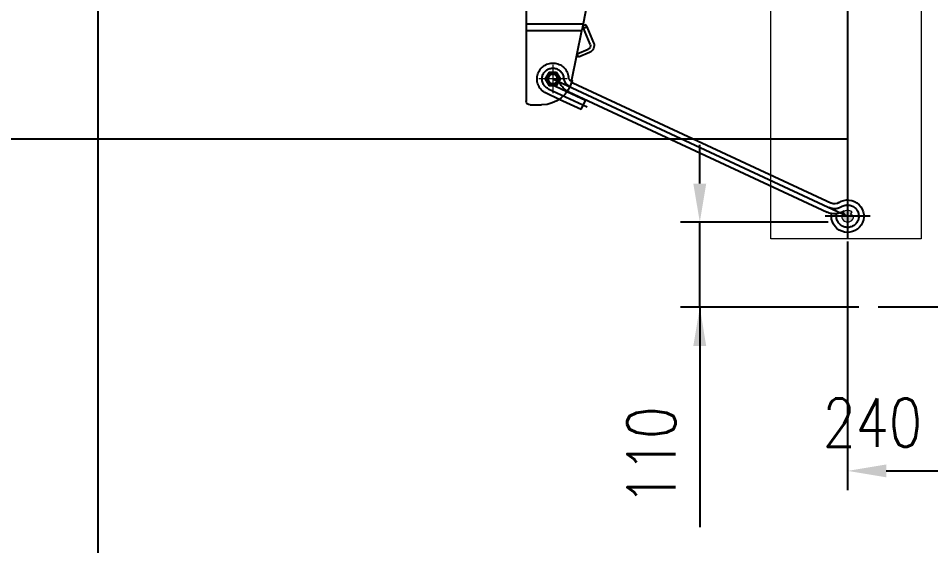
# Model space of a CAD drawing. Header units: millimetres. Extents: x -37020 to 35906, y -101 to 52234.
# Drawn here: x -125.26 to -124.08, y 424.942 to 425.624 of the extents above; entities that cross this region are included whole.
import ezdxf

# ---------------------------------------------------------------- set-up
doc = ezdxf.new("R2010")
doc.units = ezdxf.units.MM
doc.header["$PDMODE"] = 35
doc.header["$PDSIZE"] = 1
for name, pattern in [('ACAD_ISO04W100', [30, 24, -3, 0, -3]), ('CENTER', [50.8, 31.75, -6.35, 6.35, -6.35]), ('HIDDEN', [9.525, 6.35, -3.175])]:
    doc.linetypes.add(name, pattern=pattern)
for name, color, linetype in [('Catenaria', 2, 'Continuous'), ('CI-Proyecciones', 1, 'HIDDEN'), ('galibo', 41, 'Continuous'), ('GE-Cotas', 1, 'Continuous'), ('Layer1', 1, 'Continuous'), ('M0_EQUIPOS', 2, 'Continuous')]:
    doc.layers.add(name, color=color, linetype=linetype)
doc.styles.add('Romans', font='romans.shx', dxfattribs={"width": 0.8})
doc.dimstyles.new('COTAS GENERAL', dxfattribs={"dimscale": 0.1, "dimtxt": 2.5, "dimasz": 2.5, "dimexe": 1, "dimexo": 1, "dimgap": 1.25, "dimtad": 1, "dimzin": 1, "dimdsep": 46, "dimtxsty": 'Romans', "dimcen": 1, "dimclrd": 2, "dimclre": 1, "dimclrt": 3, "dimaunit": 1, "dimadec": 3, "dimazin": 0, "dimtfac": 1, "dimtix": 1, "dimtmove": 0, "dimatfit": 0, "dimfxl": 1, "dimtolj": 1, "dimarcsym": 0})

# ---------------------------------------------------------------- blocks, each defined once
blk = doc.blocks.new('galibo TA')
at = {"layer": 'galibo', "linetype": 'HIDDEN'}
blk.add_line((1.21, 5.7), (1.21, 4.1075), dxfattribs=at)
blk = doc.blocks.new('*D298')
at = {"layer": 'Defpoints', "color": 0, "transparency": 16777216}
for p in [(-126.862, 427.774), (-126.395, 427.6855), (-124.3305, 420.0004)]:
    blk.add_point(p, dxfattribs=at)
at = {"layer": 'GE-Cotas', "color": 1, "lineweight": -2, "transparency": 16777216}
for p, q in [((-126.662, 427.774), (-127.3965, 427.774)), ((-126.595, 427.6855), (-126.662, 427.774)), ((-126.445, 427.6855), (-126.595, 427.6855))]:
    blk.add_line(p, q, dxfattribs=at)
at = {"layer": 'GE-Cotas', "color": 3, "linetype": 'Continuous', "transparency": 16777216, "insert": (-127.1605, 427.899), "char_height": 0.125, "attachment_point": 5, "style": 'Romans'}
blk.add_mtext('\\A1;+7685', dxfattribs=at)
blk = doc.blocks.new('*D299')
at = {"layer": 'Defpoints', "color": 0, "transparency": 16777216}
for p in [(-126.9284, 428.0148), (-126.4544, 427.921), (-124.3305, 420.0004)]:
    blk.add_point(p, dxfattribs=at)
at = {"layer": 'GE-Cotas', "color": 1, "lineweight": -2, "transparency": 16777216}
for p, q in [((-126.7284, 428.0148), (-127.4337, 428.0148)), ((-126.6544, 427.921), (-126.7284, 428.0148)), ((-126.5044, 427.921), (-126.6544, 427.921))]:
    blk.add_line(p, q, dxfattribs=at)
at = {"layer": 'GE-Cotas', "color": 3, "linetype": 'Continuous', "transparency": 16777216, "insert": (-127.2123, 428.1398), "char_height": 0.125, "attachment_point": 5, "style": 'Romans'}
blk.add_mtext('\\A1;+7921', dxfattribs=at)
blk = doc.blocks.new('*D300')
at = {"layer": 'Defpoints', "color": 0, "transparency": 16777216}
for p in [(-126.2239, 426.2682), (-126.9375, 425.9405), (-124.3305, 420.0004)]:
    blk.add_point(p, dxfattribs=at)
at = {"layer": 'GE-Cotas', "color": 1, "lineweight": -2, "transparency": 16777216}
for p, q in [((-126.5375, 426.2682), (-126.7375, 425.9405)), ((-126.2739, 426.2682), (-126.5375, 426.2682)), ((-126.7375, 425.9405), (-127.472, 425.9405))]:
    blk.add_line(p, q, dxfattribs=at)
at = {"layer": 'GE-Cotas', "color": 3, "linetype": 'Continuous', "transparency": 16777216, "insert": (-127.236, 426.0655), "char_height": 0.125, "attachment_point": 5, "style": 'Romans'}
blk.add_mtext('\\A1;+6268', dxfattribs=at)
blk = doc.blocks.new('*D301')
at = {"layer": 'Defpoints', "color": 0, "transparency": 16777216}
for p in [(-126.2219, 425.4791), (-126.8989, 425.2742), (-123.7715, 420.0004)]:
    blk.add_point(p, dxfattribs=at)
at = {"layer": 'GE-Cotas', "color": 1, "lineweight": -2, "transparency": 16777216}
for p, q in [((-126.4989, 425.4791), (-126.6989, 425.2742)), ((-126.2719, 425.4791), (-126.4989, 425.4791)), ((-126.6989, 425.2742), (-127.4282, 425.2742))]:
    blk.add_line(p, q, dxfattribs=at)
at = {"layer": 'GE-Cotas', "color": 3, "linetype": 'Continuous', "transparency": 16777216, "insert": (-127.1948, 425.3992), "char_height": 0.125, "attachment_point": 5, "style": 'Romans'}
blk.add_mtext('\\A1;+5479', dxfattribs=at)
blk = doc.blocks.new('*D305')
at = {"layer": 'Defpoints', "color": 0, "transparency": 16777216}
for p in [(-124.1873, 425.3604), (-123.9477, 425.2504), (-123.9477, 425.0388)]:
    blk.add_point(p, dxfattribs=at)
at = {"layer": 'GE-Cotas', "color": 1, "lineweight": -2, "transparency": 16777216}
for p, q in [((-124.1873, 425.3354), (-124.1873, 425.0138)), ((-123.9477, 425.2254), (-123.9477, 425.0138))]:
    blk.add_line(p, q, dxfattribs=at)
at = {"layer": 'GE-Cotas', "color": 2, "lineweight": -2, "transparency": 16777216}
blk.add_line((-124.1373, 425.0388), (-123.9977, 425.0388), dxfattribs=at)
at = {"layer": 'GE-Cotas', "color": 2, "transparency": 16777216}
for points in [[(-124.1373, 425.0471), (-124.1373, 425.0305), (-124.1873, 425.0388)], [(-123.9977, 425.0305), (-123.9977, 425.0471), (-123.9477, 425.0388)]]:
    blk.add_solid(points, dxfattribs=at)
at = {"layer": 'GE-Cotas', "color": 3, "linetype": 'Continuous', "transparency": 16777216, "insert": (-124.1554, 425.1013), "char_height": 0.0625, "attachment_point": 5, "style": 'Romans'}
blk.add_mtext('\\A1;240', dxfattribs=at)
blk = doc.blocks.new('*D306')
at = {"layer": 'Defpoints', "color": 0, "transparency": 16777216}
for p in [(-124.3784, 425.3604), (-124.1873, 425.3604), (-124.1477, 425.2504)]:
    blk.add_point(p, dxfattribs=at)
at = {"layer": 'GE-Cotas', "color": 2, "lineweight": -2, "transparency": 16777216}
for p, q in [((-124.3784, 425.4104), (-124.3784, 425.4604)), ((-124.3784, 425.2504), (-124.3784, 425.3604)), ((-124.3784, 425.2504), (-124.3784, 424.9661)), ((-124.3784, 425.2004), (-124.3784, 425.1504))]:
    blk.add_line(p, q, dxfattribs=at)
at = {"layer": 'GE-Cotas', "color": 1, "lineweight": -2, "transparency": 16777216}
for p, q in [((-124.2123, 425.3604), (-124.4034, 425.3604)), ((-124.1727, 425.2504), (-124.4034, 425.2504))]:
    blk.add_line(p, q, dxfattribs=at)
at = {"layer": 'GE-Cotas', "color": 2, "transparency": 16777216}
for points in [[(-124.3868, 425.4104), (-124.3701, 425.4104), (-124.3784, 425.3604)], [(-124.3701, 425.2004), (-124.3868, 425.2004), (-124.3784, 425.2504)]]:
    blk.add_solid(points, dxfattribs=at)
at = {"layer": 'GE-Cotas', "color": 3, "linetype": 'Continuous', "transparency": 16777216, "insert": (-124.4409, 425.0583), "char_height": 0.0625, "attachment_point": 5, "rotation": 90, "style": 'Romans'}
blk.add_mtext('\\A1;110', dxfattribs=at)
blk = doc.blocks.new('LC')
at = {"layer": 'M0_EQUIPOS', "linetype": 'Continuous', "lineweight": 15}
h = blk.add_hatch(color=160, dxfattribs=at)
edge = h.paths.add_edge_path()
edge.add_line((4, 2.8), (5.6, 4.8))
edge.add_arc((5.3, 5.1), 0.38, 320.9995, 403.5574)
edge.add_arc((0, 0), 7.75, 43.5574, 136.4426)
edge.add_arc((-5.3, 5.1), 0.38, 136.4426, 219.0005)
edge.add_line((-5.6, 4.8), (-4, 2.8))
edge.add_arc((-4.3, 2.5), 0.38, -62.9988, 39.0009, ccw=False)
edge.add_line((-4.1, 2.2), (-7.5, 0.4))
edge.add_arc((-7.4, 0.1), 0.38, 117.0008, 179.3313)
edge.add_arc((0, 0), 7.74, 179.3313, 360.6687)
edge.add_arc((7.4, 0.1), 0.38, 0.6687, 62.9992)
edge.add_line((7.5, 0.4), (4.1, 2.2))
edge.add_arc((4.3, 2.5), 0.38, 140.9991, 242.9988, ccw=False)
at = {"layer": 'M0_EQUIPOS', "color": 1, "linetype": 'Continuous', "lineweight": 15}
blk.add_lwpolyline([(4, 2.8), (5.6, 4.8, 0.376662), (5.6, 5.3, 0.42904), (-5.6, 5.3, 0.376662), (-5.6, 4.8), (-4, 2.8, -0.476974), (-4.1, 2.2), (-7.5, 0.4, 0.278878), (-7.7, 0.1, 1.011739), (7.7, 0.1, 0.278879), (7.5, 0.4), (4.1, 2.2, -0.476974)], format="xyb", close=True, dxfattribs=at)
blk = doc.blocks.new('p in 2000')
at = {"layer": 'Layer1', "linetype": 'CENTER'}
for p, q in [((-150.1679, 229.5473), (-150.1679, 228.4714)), ((-149.7868, 228.6779), (-150.1679, 228.5004)), ((-149.7809, 228.6652), (-149.8311, 228.6418)), ((-148.1679, 228.6004), (-150.1679, 228.6004))]:
    blk.add_line(p, q, dxfattribs=at)
at = {"layer": 'Layer1'}
for p, q in [((-149.8372, 228.8064), (-149.8259, 228.7491)), ((-149.7523, 228.8064), (-149.7523, 228.7491)), ((-149.8309, 228.7452), (-149.8394, 228.7247)), ((-149.835, 228.7229), (-149.8265, 228.7434)), ((-149.8309, 228.7452), (-149.8297, 228.748)), ((-149.8265, 228.7434), (-149.8309, 228.7452)), ((-149.8297, 228.748), (-149.8253, 228.7462)), ((-149.8253, 228.7462), (-149.8265, 228.7434)), ((-149.7523, 228.7491), (-149.8259, 228.7491)), ((-149.8259, 228.7491), (-149.8242, 228.7404)), ((-149.7523, 228.7491), (-149.7523, 228.7404)), ((-149.7523, 228.7404), (-149.8242, 228.7404)), ((-149.8115, 228.6766), (-149.8242, 228.7404)), ((-149.7523, 228.7404), (-149.7523, 228.6494)), ((-149.8341, 228.7119), (-149.8201, 228.7061)), ((-149.8182, 228.7105), (-149.8323, 228.7163)), ((-149.8201, 228.7061), (-149.8182, 228.7105)), ((-149.8128, 228.673), (-150.1471, 228.5173)), ((-149.8073, 228.6612), (-150.1416, 228.5055)), ((-149.829, 228.65), (-149.8049, 228.6612)), ((-149.8235, 228.6382), (-149.8294, 228.6509)), ((-149.8235, 228.6382), (-149.795, 228.6515)), ((-149.7573, 228.6444), (-149.7723, 228.6444)), ((-150.1679, 228.5295), (-150.1679, 228.4713)), ((-150.197, 228.5004), (-150.1388, 228.5004))]:
    blk.add_line(p, q, dxfattribs=at)
at = {"layer": 'Layer1', "lineweight": 15}
for p, q in [((-149.7868, 228.6962), (-149.7868, 228.6596)), ((-149.8051, 228.6779), (-149.7685, 228.6779))]:
    blk.add_line(p, q, dxfattribs=at)
at = {"layer": 'Layer1', "linetype": 'HIDDEN'}
for p, q in [((-149.8038, 228.6617), (-149.7836, 228.6711)), ((-149.7942, 228.6518), (-149.7781, 228.6593))]:
    blk.add_line(p, q, dxfattribs=at)
at = {"layer": 'Layer1', "linetype": 'Continuous'}
blk.add_lwpolyline([(-149.7917, 228.6864), (-149.7819, 228.6864), (-149.777, 228.6779), (-149.7819, 228.6694), (-149.7917, 228.6694), (-149.7966, 228.6779)], close=True, dxfattribs=at)
blk.add_circle((-149.7868, 228.6779), 0.0085, dxfattribs=at)
at = {"layer": 'Layer1', "linetype": 'HIDDEN'}
blk.add_circle((-149.7868, 228.6779), 0.006, dxfattribs=at)
at = {"layer": 'Layer1'}
for centre, radius, start, end in [((-149.8304, 228.7209), 0.00976, 157.4159, 247.4159), ((-149.8304, 228.7209), 0.005, 157.4159, 247.4159), ((-149.7868, 228.6779), 0.0075, 294.9697, 172.219), ((-149.817, 228.682), 0.01, 294.9735, 307.4591), ((-149.7723, 228.6844), 0.04, 191.2108, 270), ((-149.817, 228.682), 0.023, 294.9735, 300.0409), ((-149.7573, 228.6494), 0.005, 270, 0), ((-150.1679, 228.5004), 0.021, 56.9565, 9.2326), ((-150.1511, 228.5264), 0.01, 237.1278, 294.9697), ((-150.1511, 228.5264), 0.023, 237.1278, 294.9697)]:
    blk.add_arc(centre, radius, start, end, dxfattribs=at)
at = {"layer": 'Layer1', "linetype": 'HIDDEN'}
for centre, radius, start, end in [((-149.7868, 228.6779), 0.0205, 294.9688, 172.2229), ((-149.817, 228.682), 0.01, 313.0704, 352.2229), ((-149.817, 228.682), 0.023, 302.2536, 352.2229)]:
    blk.add_arc(centre, radius, start, end, dxfattribs=at)
at = {"layer": 'Layer1', "linetype": 'CENTER'}
for centre, radius, start, end in [((-149.7868, 228.6779), 0.014, 294.9697, 172.219), ((-149.817, 228.682), 0.0165, 294.9735, 352.2229), ((-150.1679, 228.5004), 0.0145, 57.1278, 12.7223), ((-150.1511, 228.5264), 0.0165, 237.1278, 294.9697)]:
    blk.add_arc(centre, radius, start, end, dxfattribs=at)
at = {"layer": 'Layer1', "linetype": 'Continuous', "extrusion": (0, 0, -1), "xscale": 0.001, "yscale": 0.001, "zscale": -0.001}
blk.add_blockref('LC', (150.1679, 228.5004), dxfattribs=at)

msp = doc.modelspace()

# ---------------------------------------------------------------- linework, layer by layer
at = {"color": 8, "linetype": 'ACAD_ISO04W100', "ltscale": 10}
msp.add_line((-123.7477, 425.2504, 20.7852), (-124.1477, 425.2504, 20.7852), dxfattribs=at)
at = {"color": 1, "linetype": 'Continuous', "lineweight": 15, "elevation": 20.7852}
msp.add_lwpolyline([(-124.0923, 426.4531), (-124.0923, 425.3391), (-124.2866, 425.3391), (-124.2866, 426.4531)], close=True, dxfattribs=at)

# ---------------------------------------------------------------- block references
at = {"layer": 'Catenaria', "linetype": 'Continuous', "xscale": -1}
msp.add_blockref('p in 2000', (-274.3552, 196.8678, 20.7852), dxfattribs=at)
at = {"layer": 'CI-Proyecciones', "ltscale": 100, "xscale": -1}
msp.add_blockref('galibo TA', (-123.9466, 420.0004, 20.7852), dxfattribs=at)

# ---------------------------------------------------------------- dimensions: what is measured, and where the dimension line sits
at = {"layer": 'GE-Cotas'}
for feature_location, offset, origin, picture, middle in [((-126.4544, 427.921, 20.7852), (-0.4739, 0.0938), (-124.3305, 420.0004, 20.7852), '*D299', (-127.2123, 428.1398, 20.7852)), ((-126.395, 427.6855, 20.7852), (-0.467, 0.0885), (-124.3305, 420.0004, 20.7852), '*D298', (-127.1605, 427.899, 20.7852)), ((-126.2239, 426.2682, 20.7852), (-0.7136, -0.3276), (-124.3305, 420.0004, 20.7852), '*D300', (-127.236, 426.0655, 20.7852)), ((-126.2219, 425.4791, 20.7852), (-0.6769, -0.2048), (-123.7715, 420.0004, 20.7852), '*D301', (-127.1948, 425.3992, 20.7852))]:
    dim = msp.add_ordinate_dim(feature_location=feature_location, offset=offset, dtype=0, origin=origin, text='+<>', dimstyle='COTAS GENERAL', override={"dimscale": 0.05, "dimasz": 2, "dimdec": 0, "dimlfac": 1000, "dimdsep": 44}, dxfattribs=at)
    dim.commit()
    dim.dimension.update_dxf_attribs({"geometry": picture, "text_midpoint": middle})
for base, p1, p2, angle, picture, middle in [((-124.3784, 425.3604, 32.2652), (-124.1477, 425.2504, 32.2652), (-124.1873, 425.3604, 20.7852), 90, '*D306', (-124.3784, 425.0583, 32.2652)), ((-123.9477, 425.0388, 20.7852), (-124.1873, 425.3604, 20.7852), (-123.9477, 425.2504, 20.7852), 180, '*D305', (-124.1554, 425.0388, 20.7852))]:
    dim = msp.add_linear_dim(base=base, p1=p1, p2=p2, angle=angle, dimstyle='COTAS GENERAL', override={"dimscale": 0.025, "dimasz": 2, "dimdec": 0, "dimlfac": 1000, "dimdsep": 44}, dxfattribs=at)
    dim.commit()
    dim.dimension.update_dxf_attribs({"geometry": picture, "text_midpoint": middle, "dimtype": 160})

doc.saveas('drawing.dxf')
